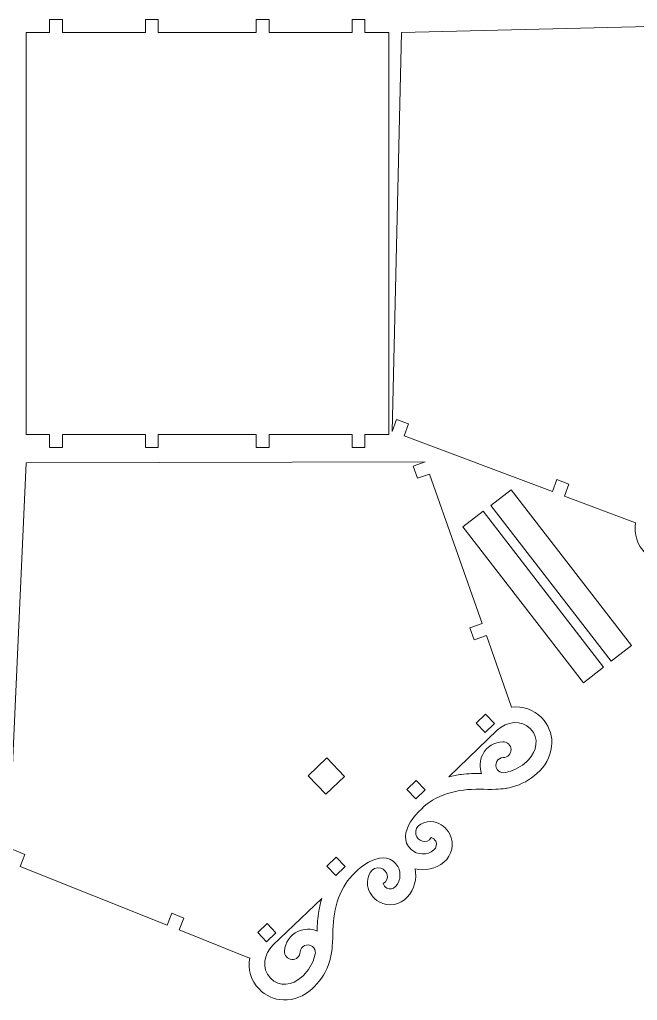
# Model space of a CAD drawing. Header units: millimetres. Extents: x -239 to 239, y -117 to 117.
# Drawn here: x -20.4 to 123.9, y -117.1 to 112.2 of the extents above; entities that cross this region are included whole.
import ezdxf

# ---------------------------------------------------------------- set-up
doc = ezdxf.new("R2010")
doc.units = ezdxf.units.MM
doc.header["$MEASUREMENT"] = 0
doc.layers.add('Camada 1', color=7, linetype='Continuous')

msp = doc.modelspace()

# ---------------------------------------------------------------- linework, layer by layer
at = {"layer": 'Camada 1', "color": 250, "lineweight": 20}
for points, knots in [([(65.8283, 15.1655), (65.8283, 15.1655), (65.8283, 109.1654), (65.8283, 109.1654), (65.8283, 109.1654), (65.8283, 109.1654), (60.2791, 109.1654), (60.2791, 109.1654), (60.2791, 109.1654), (60.2791, 109.1654), (60.2791, 112.1654), (60.2791, 112.1654), (60.2791, 112.1654), (60.2791, 112.1654), (57.2767, 112.1654), (57.2767, 112.1654), (57.2767, 112.1654), (57.2767, 112.1654), (57.2767, 109.1654), (57.2767, 109.1654), (57.2767, 109.1654), (57.2767, 109.1654), (37.8744, 109.1654), (37.8744, 109.1654), (37.8744, 109.1654), (37.8744, 109.1654), (37.8744, 112.1654), (37.8744, 112.1654), (37.8744, 112.1654), (37.8744, 112.1654), (34.872, 112.1654), (34.872, 112.1654), (34.872, 112.1654), (34.872, 112.1654), (34.872, 109.1654), (34.872, 109.1654), (34.872, 109.1654), (34.872, 109.1654), (11.9791, 109.1654), (11.9791, 109.1654), (11.9791, 109.1654), (11.9791, 109.1654), (11.9791, 112.1654), (11.9791, 112.1654), (11.9791, 112.1654), (11.9791, 112.1654), (8.9767, 112.1654), (8.9767, 112.1654), (8.9767, 112.1654), (8.9767, 112.1654), (8.9767, 109.1654), (8.9767, 109.1654), (8.9767, 109.1654), (8.9767, 109.1654), (-10.4256, 109.1654), (-10.4256, 109.1654), (-10.4256, 109.1654), (-10.4256, 109.1654), (-10.4256, 112.1654), (-10.4256, 112.1654), (-10.4256, 112.1654), (-10.4256, 112.1654), (-13.428, 112.1654), (-13.428, 112.1654), (-13.428, 112.1654), (-13.428, 112.1654), (-13.428, 109.1654), (-13.428, 109.1654), (-13.428, 109.1654), (-13.428, 109.1654), (-18.9078, 109.1654), (-18.9078, 109.1654), (-18.9078, 109.1654), (-18.9078, 109.1654), (-18.9078, 15.1655), (-18.9078, 15.1655), (-18.9078, 15.1655), (-18.9078, 15.1655), (-13.428, 15.1655), (-13.428, 15.1655), (-13.428, 15.1655), (-13.428, 15.1655), (-13.428, 12.1655), (-13.428, 12.1655), (-13.428, 12.1655), (-13.428, 12.1655), (-10.4256, 12.1655), (-10.4256, 12.1655), (-10.4256, 12.1655), (-10.4256, 12.1655), (-10.4256, 15.1655), (-10.4256, 15.1655), (-10.4256, 15.1655), (-10.4256, 15.1655), (8.9767, 15.1655), (8.9767, 15.1655), (8.9767, 15.1655), (8.9767, 15.1655), (8.9767, 12.1655), (8.9767, 12.1655), (8.9767, 12.1655), (8.9767, 12.1655), (11.9791, 12.1655), (11.9791, 12.1655), (11.9791, 12.1655), (11.9791, 12.1655), (11.9791, 15.1655), (11.9791, 15.1655), (11.9791, 15.1655), (11.9791, 15.1655), (34.872, 15.1655), (34.872, 15.1655), (34.872, 15.1655), (34.872, 15.1655), (34.872, 12.1655), (34.872, 12.1655), (34.872, 12.1655), (34.872, 12.1655), (37.8744, 12.1655), (37.8744, 12.1655), (37.8744, 12.1655), (37.8744, 12.1655), (37.8744, 15.1655), (37.8744, 15.1655), (37.8744, 15.1655), (37.8744, 15.1655), (57.2767, 15.1655), (57.2767, 15.1655), (57.2767, 15.1655), (57.2767, 15.1655), (57.2767, 12.1655), (57.2767, 12.1655), (57.2767, 12.1655), (57.2767, 12.1655), (60.2791, 12.1655), (60.2791, 12.1655), (60.2791, 12.1655), (60.2791, 12.1655), (60.2791, 15.1655), (60.2791, 15.1655), (60.2791, 15.1655), (60.2791, 15.1655), (65.8283, 15.1655), (65.8283, 15.1655)], [0, 0, 0, 0, 0.02702703, 0.02702703, 0.02702703, 0.02702703, 0.05405405, 0.05405405, 0.05405405, 0.05405405, 0.08108108, 0.08108108, 0.08108108, 0.08108108, 0.10810811, 0.10810811, 0.10810811, 0.10810811, 0.13513514, 0.13513514, 0.13513514, 0.13513514, 0.16216216, 0.16216216, 0.16216216, 0.16216216, 0.18918919, 0.18918919, 0.18918919, 0.18918919, 0.21621622, 0.21621622, 0.21621622, 0.21621622, 0.24324324, 0.24324324, 0.24324324, 0.24324324, 0.27027027, 0.27027027, 0.27027027, 0.27027027, 0.2972973, 0.2972973, 0.2972973, 0.2972973, 0.32432432, 0.32432432, 0.32432432, 0.32432432, 0.35135135, 0.35135135, 0.35135135, 0.35135135, 0.37837838, 0.37837838, 0.37837838, 0.37837838, 0.40540541, 0.40540541, 0.40540541, 0.40540541, 0.43243243, 0.43243243, 0.43243243, 0.43243243, 0.45945946, 0.45945946, 0.45945946, 0.45945946, 0.48648649, 0.48648649, 0.48648649, 0.48648649, 0.51351351, 0.51351351, 0.51351351, 0.51351351, 0.54054054, 0.54054054, 0.54054054, 0.54054054, 0.56756757, 0.56756757, 0.56756757, 0.56756757, 0.59459459, 0.59459459, 0.59459459, 0.59459459, 0.62162162, 0.62162162, 0.62162162, 0.62162162, 0.64864865, 0.64864865, 0.64864865, 0.64864865, 0.67567568, 0.67567568, 0.67567568, 0.67567568, 0.7027027, 0.7027027, 0.7027027, 0.7027027, 0.72972973, 0.72972973, 0.72972973, 0.72972973, 0.75675676, 0.75675676, 0.75675676, 0.75675676, 0.78378378, 0.78378378, 0.78378378, 0.78378378, 0.81081081, 0.81081081, 0.81081081, 0.81081081, 0.83783784, 0.83783784, 0.83783784, 0.83783784, 0.86486486, 0.86486486, 0.86486486, 0.86486486, 0.89189189, 0.89189189, 0.89189189, 0.89189189, 0.91891892, 0.91891892, 0.91891892, 0.91891892, 0.94594595, 0.94594595, 0.94594595, 0.94594595, 1, 1, 1, 1]), ([(68.8283, 109.1654), (68.8283, 109.1654), (66.6173, 15.917), (66.6173, 15.917), (66.6173, 15.917), (66.6173, 15.917), (67.6725, 18.7253), (67.6725, 18.7253), (67.6725, 18.7253), (67.6725, 18.7253), (70.4808, 17.67), (70.4808, 17.67), (70.4808, 17.67), (70.4808, 17.67), (69.4256, 14.8618), (69.4256, 14.8618), (69.4256, 14.8618), (69.4256, 14.8618), (104.0669, 1.8453), (104.0669, 1.8453), (104.0669, 1.8453), (104.0669, 1.8453), (105.1221, 4.6536), (105.1221, 4.6536), (105.1221, 4.6536), (105.1221, 4.6536), (107.9304, 3.5984), (107.9304, 3.5984), (107.9304, 3.5984), (107.9304, 3.5984), (106.8752, 0.7901), (106.8752, 0.7901), (106.8752, 0.7901), (106.8752, 0.7901), (123.474, -5.4469), (123.474, -5.4469), (123.474, -5.4469), (123.474, -5.4469), (123.5231, -5.3978), (123.5231, -5.3978), (123.5231, -5.3978), (123.1048, -8.023), (123.9085, -10.6683), (125.8612, -12.6072), (125.8612, -12.6072), (127.3903, -14.1254), (129.4424, -15.0026), (131.599, -15.0443), (131.599, -15.0443), (134.1083, -15.0928), (136.3906, -14.0269), (138.2163, -12.3492), (138.2163, -12.3492), (139.8384, -10.8581), (141.1477, -8.881), (141.8823, -6.807), (141.8823, -6.807), (142.1134, -6.1548), (142.2901, -5.4963), (142.4242, -4.83), (142.4242, -4.83), (142.4547, -4.7303), (142.4772, -4.6267), (142.4905, -4.5195), (142.4905, -4.5195), (142.4905, -4.5195), (142.5029, -4.4113), (142.5029, -4.4113), (142.5029, -4.4113), (142.629, -3.6893), (142.708, -2.9583), (142.7545, -2.2161), (142.7545, -2.2161), (142.9119, 0.2979), (142.6833, 2.854), (143.0846, 5.3468), (143.0846, 5.3468), (143.4889, 7.8606), (144.2589, 10.3404), (145.6125, 12.5125), (145.6125, 12.5125), (147.519, 15.5719), (153.7215, 21.2868), (157.2081, 17.3274), (157.2081, 17.3274), (158.5461, 15.8084), (158.5635, 13.5253), (157.2421, 11.9889), (157.2421, 11.9889), (156.7374, 11.4021), (155.8912, 11.2433), (155.2058, 11.5992), (155.2058, 11.5992), (154.7774, 11.8214), (154.4793, 12.2083), (154.3605, 12.6503), (154.3605, 12.6503), (156.0723, 13.6501), (155.2266, 15.8649), (153.7218, 16.2548), (153.7218, 16.2548), (151.5042, 16.8291), (150.3477, 14.0774), (150.7038, 12.1238), (150.7038, 12.1238), (150.9939, 10.5321), (151.9989, 9.1102), (153.5069, 8.3276), (153.5069, 8.3276), (155.7066, 7.1861), (158.418, 7.7058), (160.0357, 9.5865), (160.0357, 9.5865), (161.66, 11.4747), (162.2245, 13.9559), (161.7369, 16.2568), (161.7369, 16.2568), (164.0378, 15.7692), (166.519, 16.3337), (168.4072, 17.958), (168.4072, 17.958), (170.2879, 19.5757), (170.8076, 22.2871), (169.6661, 24.4868), (169.6661, 24.4868), (168.8835, 25.9948), (167.4616, 26.9998), (165.8699, 27.2899), (165.8699, 27.2899), (163.9163, 27.646), (161.1646, 26.4895), (161.7389, 24.2719), (161.7389, 24.2719), (162.1288, 22.7671), (164.3436, 21.9214), (165.3434, 23.6332), (165.3434, 23.6332), (165.7854, 23.5144), (166.1723, 23.2163), (166.3945, 22.7879), (166.3945, 22.7879), (166.7504, 22.1025), (166.5916, 21.2563), (166.0048, 20.7516), (166.0048, 20.7516), (164.4684, 19.4302), (162.1853, 19.4476), (160.6663, 20.7856), (160.6663, 20.7856), (156.7069, 24.2722), (162.4218, 30.4747), (165.4812, 32.3812), (165.4812, 32.3812), (167.6533, 33.7348), (170.1331, 34.5048), (172.6469, 34.9091), (172.6469, 34.9091), (175.1397, 35.3104), (177.6958, 35.0818), (180.2098, 35.2392), (180.2098, 35.2392), (180.952, 35.2857), (181.683, 35.3647), (182.405, 35.4908), (182.405, 35.4908), (182.405, 35.4908), (182.5132, 35.5032), (182.5132, 35.5032), (182.5132, 35.5032), (182.6204, 35.5165), (182.724, 35.539), (182.8237, 35.5695), (182.8237, 35.5695), (183.49, 35.7036), (184.1485, 35.8803), (184.8007, 36.1114), (184.8007, 36.1114), (186.8747, 36.846), (188.8518, 38.1553), (190.3429, 39.7774), (190.3429, 39.7774), (192.0206, 41.6031), (193.0865, 43.8854), (193.038, 46.3947), (193.038, 46.3947), (192.9963, 48.5513), (192.1191, 50.6034), (190.6009, 52.1325), (190.6009, 52.1325), (188.662, 54.0852), (186.0167, 54.8889), (183.3915, 54.4706), (183.3915, 54.4706), (183.3915, 54.4706), (183.4406, 54.5197), (183.4406, 54.5197), (183.4406, 54.5197), (183.4406, 54.5197), (177.2036, 71.1185), (177.2036, 71.1185), (177.2036, 71.1185), (177.2036, 71.1185), (174.3953, 70.0633), (174.3953, 70.0633), (174.3953, 70.0633), (174.3953, 70.0633), (173.3401, 72.8716), (173.3401, 72.8716), (173.3401, 72.8716), (173.3401, 72.8716), (176.1484, 73.9268), (176.1484, 73.9268), (176.1484, 73.9268), (176.1484, 73.9268), (163.1319, 108.5681), (163.1319, 108.5681), (163.1319, 108.5681), (163.1319, 108.5681), (160.3237, 107.5129), (160.3237, 107.5129), (160.3237, 107.5129), (160.3237, 107.5129), (159.2684, 110.3212), (159.2684, 110.3212), (159.2684, 110.3212), (159.2684, 110.3212), (162.0767, 111.3764), (162.0767, 111.3764), (162.0767, 111.3764), (162.0767, 111.3764), (68.8283, 109.1654), (68.8283, 109.1654)], [0, 0, 0, 0, 0.01694915, 0.01694915, 0.01694915, 0.01694915, 0.03389831, 0.03389831, 0.03389831, 0.03389831, 0.05084746, 0.05084746, 0.05084746, 0.05084746, 0.06779661, 0.06779661, 0.06779661, 0.06779661, 0.08474576, 0.08474576, 0.08474576, 0.08474576, 0.10169492, 0.10169492, 0.10169492, 0.10169492, 0.11864407, 0.11864407, 0.11864407, 0.11864407, 0.13559322, 0.13559322, 0.13559322, 0.13559322, 0.15254237, 0.15254237, 0.15254237, 0.15254237, 0.16949153, 0.16949153, 0.16949153, 0.16949153, 0.18644068, 0.18644068, 0.18644068, 0.18644068, 0.20338983, 0.20338983, 0.20338983, 0.20338983, 0.22033898, 0.22033898, 0.22033898, 0.22033898, 0.23728814, 0.23728814, 0.23728814, 0.23728814, 0.25423729, 0.25423729, 0.25423729, 0.25423729, 0.27118644, 0.27118644, 0.27118644, 0.27118644, 0.28813559, 0.28813559, 0.28813559, 0.28813559, 0.30508475, 0.30508475, 0.30508475, 0.30508475, 0.3220339, 0.3220339, 0.3220339, 0.3220339, 0.33898305, 0.33898305, 0.33898305, 0.33898305, 0.3559322, 0.3559322, 0.3559322, 0.3559322, 0.37288136, 0.37288136, 0.37288136, 0.37288136, 0.38983051, 0.38983051, 0.38983051, 0.38983051, 0.40677966, 0.40677966, 0.40677966, 0.40677966, 0.42372881, 0.42372881, 0.42372881, 0.42372881, 0.44067797, 0.44067797, 0.44067797, 0.44067797, 0.45762712, 0.45762712, 0.45762712, 0.45762712, 0.47457627, 0.47457627, 0.47457627, 0.47457627, 0.49152542, 0.49152542, 0.49152542, 0.49152542, 0.50847458, 0.50847458, 0.50847458, 0.50847458, 0.52542373, 0.52542373, 0.52542373, 0.52542373, 0.54237288, 0.54237288, 0.54237288, 0.54237288, 0.55932203, 0.55932203, 0.55932203, 0.55932203, 0.57627119, 0.57627119, 0.57627119, 0.57627119, 0.59322034, 0.59322034, 0.59322034, 0.59322034, 0.61016949, 0.61016949, 0.61016949, 0.61016949, 0.62711864, 0.62711864, 0.62711864, 0.62711864, 0.6440678, 0.6440678, 0.6440678, 0.6440678, 0.66101695, 0.66101695, 0.66101695, 0.66101695, 0.6779661, 0.6779661, 0.6779661, 0.6779661, 0.69491525, 0.69491525, 0.69491525, 0.69491525, 0.71186441, 0.71186441, 0.71186441, 0.71186441, 0.72881356, 0.72881356, 0.72881356, 0.72881356, 0.74576271, 0.74576271, 0.74576271, 0.74576271, 0.76271186, 0.76271186, 0.76271186, 0.76271186, 0.77966102, 0.77966102, 0.77966102, 0.77966102, 0.79661017, 0.79661017, 0.79661017, 0.79661017, 0.81355932, 0.81355932, 0.81355932, 0.81355932, 0.83050847, 0.83050847, 0.83050847, 0.83050847, 0.84745763, 0.84745763, 0.84745763, 0.84745763, 0.86440678, 0.86440678, 0.86440678, 0.86440678, 0.88135593, 0.88135593, 0.88135593, 0.88135593, 0.89830508, 0.89830508, 0.89830508, 0.89830508, 0.91525424, 0.91525424, 0.91525424, 0.91525424, 0.93220339, 0.93220339, 0.93220339, 0.93220339, 0.94915254, 0.94915254, 0.94915254, 0.94915254, 0.96610169, 0.96610169, 0.96610169, 0.96610169, 1, 1, 1, 1]), ([(-18.8932, 8.5633), (-18.8932, 8.5633), (-23.0941, -84.6167), (-23.0941, -84.6167), (-23.0941, -84.6167), (-23.0941, -84.6167), (-21.9792, -81.8315), (-21.9792, -81.8315), (-21.9792, -81.8315), (-21.9792, -81.8315), (-19.1941, -82.9465), (-19.1941, -82.9465), (-19.1941, -82.9465), (-19.1941, -82.9465), (-20.309, -85.7316), (-20.309, -85.7316), (-20.309, -85.7316), (-20.309, -85.7316), (14.0466, -99.4845), (14.0466, -99.4845), (14.0466, -99.4845), (14.0466, -99.4845), (15.1615, -96.6994), (15.1615, -96.6994), (15.1615, -96.6994), (15.1615, -96.6994), (17.9466, -97.8143), (17.9466, -97.8143), (17.9466, -97.8143), (17.9466, -97.8143), (16.8317, -100.5994), (16.8317, -100.5994), (16.8317, -100.5994), (16.8317, -100.5994), (33.2936, -107.1893), (33.2936, -107.1893), (33.2936, -107.1893), (33.2936, -107.1893), (33.3437, -107.1413), (33.3437, -107.1413), (33.3437, -107.1413), (32.8695, -109.7569), (33.6166, -112.4188), (35.5274, -114.3989), (35.5274, -114.3989), (37.0238, -115.9495), (39.0567, -116.8702), (41.2119, -116.9579), (41.2119, -116.9579), (43.7196, -117.06), (46.0242, -116.043), (47.8852, -114.4047), (47.8852, -114.4047), (49.5388, -112.9486), (50.89, -110.9999), (51.6687, -108.9421), (51.6687, -108.9421), (51.9137, -108.2949), (52.1044, -107.6403), (52.2527, -106.9771), (52.2527, -106.9771), (52.2853, -106.878), (52.31, -106.7749), (52.3256, -106.668), (52.3256, -106.668), (52.3256, -106.668), (52.3404, -106.5601), (52.3404, -106.5601), (52.3404, -106.5601), (52.4817, -105.841), (52.5764, -105.1118), (52.6387, -104.3708), (52.6387, -104.3708), (52.8498, -101.8607), (52.6758, -99.3003), (53.1302, -96.8167), (53.1302, -96.8167), (53.5881, -94.3121), (54.4108, -91.8492), (55.8104, -89.7065), (55.8104, -89.7065), (57.7818, -86.6885), (64.1049, -81.1073), (67.5062, -85.1402), (67.5062, -85.1402), (68.8114, -86.6874), (68.7801, -88.9705), (67.4262, -90.4783), (67.4262, -90.4783), (66.9091, -91.0542), (66.0597, -91.1949), (65.3821, -90.8244), (65.3821, -90.8244), (64.9585, -90.5931), (64.6687, -90.1999), (64.5594, -89.7555), (64.5594, -89.7555), (66.2921, -88.7924), (65.4939, -86.5602), (63.9978, -86.1382), (63.9978, -86.1382), (61.7929, -85.5166), (60.5779, -88.2431), (60.8922, -90.2039), (60.8922, -90.2039), (61.1483, -91.8013), (62.1228, -93.2444), (63.6137, -94.059), (63.6137, -94.059), (65.7886, -95.2472), (68.5104, -94.7855), (70.1679, -92.9398), (70.1679, -92.9398), (71.8322, -91.0866), (72.4495, -88.6181), (72.0111, -86.3073), (72.0111, -86.3073), (74.3011, -86.8439), (76.7937, -86.3325), (78.7162, -84.7488), (78.7162, -84.7488), (80.631, -83.1717), (81.2084, -80.472), (80.1142, -78.2484), (80.1142, -78.2484), (79.3639, -76.724), (77.9637, -75.6889), (76.3787, -75.3649), (76.3787, -75.3649), (74.4331, -74.9672), (71.6573, -76.0647), (72.1841, -78.2941), (72.1841, -78.2941), (72.5419, -79.8069), (74.7381, -80.6996), (75.7742, -79.0095), (75.7742, -79.0095), (76.2135, -79.1377), (76.594, -79.444), (76.8071, -79.8771), (76.8071, -79.8771), (77.1482, -80.57), (76.9714, -81.4125), (76.374, -81.9046), (76.374, -81.9046), (74.8097, -83.1929), (72.5275, -83.1267), (71.0374, -81.7566), (71.0374, -81.7566), (67.1533, -78.1863), (72.9993, -72.1072), (76.0987, -70.2664), (76.0987, -70.2664), (78.2992, -68.9596), (80.7949, -68.2427), (83.3167, -67.8921), (83.3167, -67.8921), (85.8175, -67.5441), (88.3682, -67.8272), (90.8849, -67.7235), (90.8849, -67.7235), (91.628, -67.6929), (92.3605, -67.6294), (93.085, -67.5189), (93.085, -67.5189), (93.085, -67.5189), (93.1934, -67.5087), (93.1934, -67.5087), (93.1934, -67.5087), (93.3009, -67.4977), (93.4049, -67.4774), (93.5053, -67.4491), (93.5053, -67.4491), (94.1743, -67.3292), (94.8364, -67.1666), (95.4935, -66.9495), (95.4935, -66.9495), (97.5827, -66.2593), (99.5872, -64.9926), (101.1126, -63.4026), (101.1126, -63.4026), (102.8289, -61.6132), (103.9433, -59.3542), (103.9483, -56.8444), (103.9483, -56.8444), (103.9527, -54.6874), (103.1195, -52.617), (101.6343, -51.0558), (101.6343, -51.0558), (99.7375, -49.0622), (97.1099, -48.2023), (94.4765, -48.5644), (94.4765, -48.5644), (94.4765, -48.5644), (94.5266, -48.5164), (94.5266, -48.5164), (94.5266, -48.5164), (94.5266, -48.5164), (88.6453, -31.7882), (88.6453, -31.7882), (88.6453, -31.7882), (88.6453, -31.7882), (85.8151, -32.7832), (85.8151, -32.7832), (85.8151, -32.7832), (85.8151, -32.7832), (84.8201, -29.953), (84.8201, -29.953), (84.8201, -29.953), (84.8201, -29.953), (87.6502, -28.958), (87.6502, -28.958), (87.6502, -28.958), (87.6502, -28.958), (75.3762, 5.9532), (75.3762, 5.9532), (75.3762, 5.9532), (75.3762, 5.9532), (72.546, 4.9582), (72.546, 4.9582), (72.546, 4.9582), (72.546, 4.9582), (71.5509, 7.7884), (71.5509, 7.7884), (71.5509, 7.7884), (71.5509, 7.7884), (74.3812, 8.7834), (74.3812, 8.7834), (74.3812, 8.7834), (74.3812, 8.7834), (-18.8932, 8.5633), (-18.8932, 8.5633)], [0, 0, 0, 0, 0.01694915, 0.01694915, 0.01694915, 0.01694915, 0.03389831, 0.03389831, 0.03389831, 0.03389831, 0.05084746, 0.05084746, 0.05084746, 0.05084746, 0.06779661, 0.06779661, 0.06779661, 0.06779661, 0.08474576, 0.08474576, 0.08474576, 0.08474576, 0.10169492, 0.10169492, 0.10169492, 0.10169492, 0.11864407, 0.11864407, 0.11864407, 0.11864407, 0.13559322, 0.13559322, 0.13559322, 0.13559322, 0.15254237, 0.15254237, 0.15254237, 0.15254237, 0.16949153, 0.16949153, 0.16949153, 0.16949153, 0.18644068, 0.18644068, 0.18644068, 0.18644068, 0.20338983, 0.20338983, 0.20338983, 0.20338983, 0.22033898, 0.22033898, 0.22033898, 0.22033898, 0.23728814, 0.23728814, 0.23728814, 0.23728814, 0.25423729, 0.25423729, 0.25423729, 0.25423729, 0.27118644, 0.27118644, 0.27118644, 0.27118644, 0.28813559, 0.28813559, 0.28813559, 0.28813559, 0.30508475, 0.30508475, 0.30508475, 0.30508475, 0.3220339, 0.3220339, 0.3220339, 0.3220339, 0.33898305, 0.33898305, 0.33898305, 0.33898305, 0.3559322, 0.3559322, 0.3559322, 0.3559322, 0.37288136, 0.37288136, 0.37288136, 0.37288136, 0.38983051, 0.38983051, 0.38983051, 0.38983051, 0.40677966, 0.40677966, 0.40677966, 0.40677966, 0.42372881, 0.42372881, 0.42372881, 0.42372881, 0.44067797, 0.44067797, 0.44067797, 0.44067797, 0.45762712, 0.45762712, 0.45762712, 0.45762712, 0.47457627, 0.47457627, 0.47457627, 0.47457627, 0.49152542, 0.49152542, 0.49152542, 0.49152542, 0.50847458, 0.50847458, 0.50847458, 0.50847458, 0.52542373, 0.52542373, 0.52542373, 0.52542373, 0.54237288, 0.54237288, 0.54237288, 0.54237288, 0.55932203, 0.55932203, 0.55932203, 0.55932203, 0.57627119, 0.57627119, 0.57627119, 0.57627119, 0.59322034, 0.59322034, 0.59322034, 0.59322034, 0.61016949, 0.61016949, 0.61016949, 0.61016949, 0.62711864, 0.62711864, 0.62711864, 0.62711864, 0.6440678, 0.6440678, 0.6440678, 0.6440678, 0.66101695, 0.66101695, 0.66101695, 0.66101695, 0.6779661, 0.6779661, 0.6779661, 0.6779661, 0.69491525, 0.69491525, 0.69491525, 0.69491525, 0.71186441, 0.71186441, 0.71186441, 0.71186441, 0.72881356, 0.72881356, 0.72881356, 0.72881356, 0.74576271, 0.74576271, 0.74576271, 0.74576271, 0.76271186, 0.76271186, 0.76271186, 0.76271186, 0.77966102, 0.77966102, 0.77966102, 0.77966102, 0.79661017, 0.79661017, 0.79661017, 0.79661017, 0.81355932, 0.81355932, 0.81355932, 0.81355932, 0.83050847, 0.83050847, 0.83050847, 0.83050847, 0.84745763, 0.84745763, 0.84745763, 0.84745763, 0.86440678, 0.86440678, 0.86440678, 0.86440678, 0.88135593, 0.88135593, 0.88135593, 0.88135593, 0.89830508, 0.89830508, 0.89830508, 0.89830508, 0.91525424, 0.91525424, 0.91525424, 0.91525424, 0.93220339, 0.93220339, 0.93220339, 0.93220339, 0.94915254, 0.94915254, 0.94915254, 0.94915254, 0.96610169, 0.96610169, 0.96610169, 0.96610169, 1, 1, 1, 1]), ([(89.7163, -1.3629), (89.7163, -1.3629), (94.4646, 2.305), (94.4646, 2.305), (94.4646, 2.305), (94.4646, 2.305), (122.5851, -34.0988), (122.5851, -34.0988), (122.5851, -34.0988), (122.5851, -34.0988), (117.8368, -37.7667), (117.8368, -37.7667), (117.8368, -37.7667), (117.8368, -37.7667), (89.7163, -1.3629), (89.7163, -1.3629)], [0, 0, 0, 0, 0.2, 0.2, 0.2, 0.2, 0.4, 0.4, 0.4, 0.4, 0.6, 0.6, 0.6, 0.6, 1, 1, 1, 1]), ([(83.1834, -6.4093), (83.1834, -6.4093), (87.9317, -2.7414), (87.9317, -2.7414), (87.9317, -2.7414), (87.9317, -2.7414), (116.0522, -39.1452), (116.0522, -39.1452), (116.0522, -39.1452), (116.0522, -39.1452), (111.3038, -42.8131), (111.3038, -42.8131), (111.3038, -42.8131), (111.3038, -42.8131), (83.1834, -6.4093), (83.1834, -6.4093)], [0, 0, 0, 0, 0.2, 0.2, 0.2, 0.2, 0.4, 0.4, 0.4, 0.4, 0.6, 0.6, 0.6, 0.6, 1, 1, 1, 1]), ([(88.352, -54.4328), (88.352, -54.4328), (86.2758, -52.266), (86.2758, -52.266), (86.2758, -52.266), (86.2758, -52.266), (88.4437, -50.1888), (88.4437, -50.1888), (88.4437, -50.1888), (88.4437, -50.1888), (90.5198, -52.3556), (90.5198, -52.3556), (90.5198, -52.3556), (90.5198, -52.3556), (88.352, -54.4328), (88.352, -54.4328)], [0, 0, 0, 0, 0.2, 0.2, 0.2, 0.2, 0.4, 0.4, 0.4, 0.4, 0.6, 0.6, 0.6, 0.6, 1, 1, 1, 1]), ([(79.8484, -64.8162), (79.8484, -64.8162), (91.2801, -53.8625), (91.2801, -53.8625), (91.2801, -53.8625), (93.3601, -51.8694), (96.8227, -51.347), (98.9635, -53.5968), (98.9635, -53.5968), (101.0664, -55.807), (100.4232, -58.7984), (98.4533, -60.852), (98.4533, -60.852), (97.3445, -62.008), (95.8569, -62.9487), (94.3387, -63.4501), (94.3387, -63.4501), (93.7943, -63.6298), (93.2433, -63.7594), (92.6862, -63.8512), (92.6862, -63.8512), (92.0869, -63.8681), (91.5108, -63.5775), (91.1704, -63.078), (91.1704, -63.078), (90.8036, -62.5399), (90.7611, -61.8444), (91.0602, -61.2657), (91.0602, -61.2657), (91.359, -60.6869), (91.951, -60.3182), (92.6021, -60.3055), (92.6021, -60.3055), (93.6168, -60.2857), (94.4288, -59.4418), (94.4095, -58.4272), (94.4095, -58.4272), (94.3902, -57.4122), (93.5466, -56.6009), (92.5319, -56.6208), (92.5319, -56.6208), (90.5287, -56.6598), (88.7055, -57.795), (87.7856, -59.5756), (87.7856, -59.5756), (87.0597, -60.9816), (86.9876, -62.6122), (87.5445, -64.0513), (87.5445, -64.0513), (85.9781, -64.0295), (84.4169, -64.0181), (82.8106, -64.2416), (82.8106, -64.2416), (81.8131, -64.3804), (80.8225, -64.5691), (79.8484, -64.8162)], [0, 0, 0, 0, 0.06666667, 0.06666667, 0.06666667, 0.06666667, 0.13333333, 0.13333333, 0.13333333, 0.13333333, 0.2, 0.2, 0.2, 0.2, 0.26666667, 0.26666667, 0.26666667, 0.26666667, 0.33333333, 0.33333333, 0.33333333, 0.33333333, 0.4, 0.4, 0.4, 0.4, 0.46666667, 0.46666667, 0.46666667, 0.46666667, 0.53333333, 0.53333333, 0.53333333, 0.53333333, 0.6, 0.6, 0.6, 0.6, 0.66666667, 0.66666667, 0.66666667, 0.66666667, 0.73333333, 0.73333333, 0.73333333, 0.73333333, 0.8, 0.8, 0.8, 0.8, 0.86666667, 0.86666667, 0.86666667, 0.86666667, 1, 1, 1, 1]), ([(47.0138, -64.5555), (47.0138, -64.5555), (51.3461, -60.4044), (51.3461, -60.4044), (51.3461, -60.4044), (51.3461, -60.4044), (55.4972, -64.7367), (55.4972, -64.7367), (55.4972, -64.7367), (55.4972, -64.7367), (51.1649, -68.8878), (51.1649, -68.8878), (51.1649, -68.8878), (51.1649, -68.8878), (47.0138, -64.5555), (47.0138, -64.5555)], [0, 0, 0, 0, 0.2, 0.2, 0.2, 0.2, 0.4, 0.4, 0.4, 0.4, 0.6, 0.6, 0.6, 0.6, 1, 1, 1, 1]), ([(70.0987, -67.7668), (70.0987, -67.7668), (72.2666, -65.6896), (72.2666, -65.6896), (72.2666, -65.6896), (72.2666, -65.6896), (74.3428, -67.8563), (74.3428, -67.8563), (74.3428, -67.8563), (74.3428, -67.8563), (72.1749, -69.9336), (72.1749, -69.9336), (72.1749, -69.9336), (72.1749, -69.9336), (70.0987, -67.7668), (70.0987, -67.7668)], [0, 0, 0, 0, 0.2, 0.2, 0.2, 0.2, 0.4, 0.4, 0.4, 0.4, 0.6, 0.6, 0.6, 0.6, 1, 1, 1, 1]), ([(53.5691, -83.6054), (53.5691, -83.6054), (55.6453, -85.7721), (55.6453, -85.7721), (55.6453, -85.7721), (55.6453, -85.7721), (53.4774, -87.8493), (53.4774, -87.8493), (53.4774, -87.8493), (53.4774, -87.8493), (51.4013, -85.6826), (51.4013, -85.6826), (51.4013, -85.6826), (51.4013, -85.6826), (53.5691, -83.6054), (53.5691, -83.6054)], [0, 0, 0, 0, 0.2, 0.2, 0.2, 0.2, 0.4, 0.4, 0.4, 0.4, 0.6, 0.6, 0.6, 0.6, 1, 1, 1, 1]), ([(38.7734, -104.174), (38.7734, -104.174), (50.2051, -93.2202), (50.2051, -93.2202), (50.2051, -93.2202), (49.9166, -94.1829), (49.6858, -95.1645), (49.5046, -96.1552), (49.5046, -96.1552), (49.2128, -97.7505), (49.1575, -99.3108), (49.1124, -100.8767), (49.1124, -100.8767), (47.6984, -100.2588), (46.0662, -100.2612), (44.6305, -100.9265), (44.6305, -100.9265), (42.8123, -101.7695), (41.6003, -103.5426), (41.4758, -105.5424), (41.4758, -105.5424), (41.4127, -106.5553), (42.1872, -107.4327), (43.2004, -107.4953), (43.2004, -107.4953), (44.2133, -107.5579), (45.0911, -106.7827), (45.1541, -105.7697), (45.1541, -105.7697), (45.1947, -105.1198), (45.5882, -104.5441), (46.1793, -104.2703), (46.1793, -104.2703), (46.7702, -103.9962), (47.4633, -104.0683), (47.9853, -104.4577), (47.9853, -104.4577), (48.4697, -104.8191), (48.7356, -105.4071), (48.6931, -106.0051), (48.6931, -106.0051), (48.5775, -106.5578), (48.4246, -107.1028), (48.2218, -107.639), (48.2218, -107.639), (47.656, -109.1344), (46.6527, -110.5805), (45.4504, -111.6389), (45.4504, -111.6389), (43.3146, -113.5194), (40.2985, -114.0344), (38.1801, -111.839), (38.1801, -111.839), (36.0237, -109.6042), (36.6934, -106.167), (38.7734, -104.174)], [0, 0, 0, 0, 0.06666667, 0.06666667, 0.06666667, 0.06666667, 0.13333333, 0.13333333, 0.13333333, 0.13333333, 0.2, 0.2, 0.2, 0.2, 0.26666667, 0.26666667, 0.26666667, 0.26666667, 0.33333333, 0.33333333, 0.33333333, 0.33333333, 0.4, 0.4, 0.4, 0.4, 0.46666667, 0.46666667, 0.46666667, 0.46666667, 0.53333333, 0.53333333, 0.53333333, 0.53333333, 0.6, 0.6, 0.6, 0.6, 0.66666667, 0.66666667, 0.66666667, 0.66666667, 0.73333333, 0.73333333, 0.73333333, 0.73333333, 0.8, 0.8, 0.8, 0.8, 0.86666667, 0.86666667, 0.86666667, 0.86666667, 1, 1, 1, 1]), ([(37.392, -99.1061), (37.392, -99.1061), (39.4682, -101.2729), (39.4682, -101.2729), (39.4682, -101.2729), (39.4682, -101.2729), (37.3004, -103.3501), (37.3004, -103.3501), (37.3004, -103.3501), (37.3004, -103.3501), (35.2242, -101.1833), (35.2242, -101.1833), (35.2242, -101.1833), (35.2242, -101.1833), (37.392, -99.1061), (37.392, -99.1061)], [0, 0, 0, 0, 0.2, 0.2, 0.2, 0.2, 0.4, 0.4, 0.4, 0.4, 0.6, 0.6, 0.6, 0.6, 1, 1, 1, 1])]:
    msp.add_open_spline(points, degree=3, knots=knots, dxfattribs=at)

doc.saveas('drawing.dxf')
